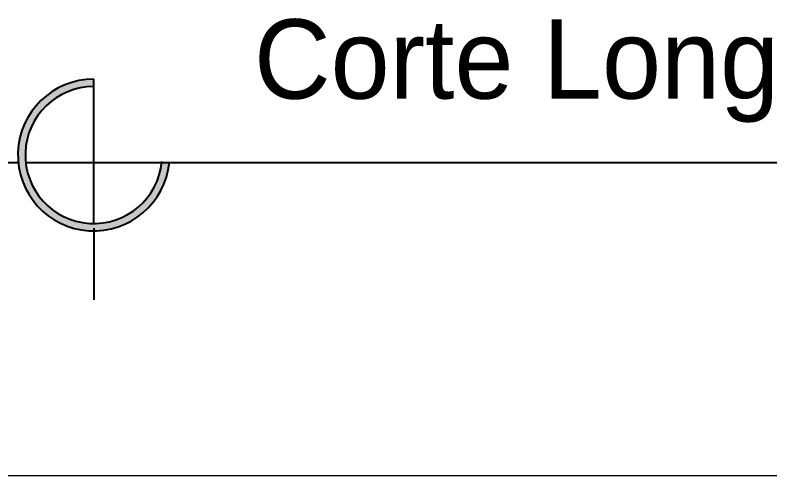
# Model space of a CAD drawing. Header units: inches. Extents: x 0.9 to 45.9, y 0.4 to 30.4.
# Drawn here: x 29.574 to 31.916, y 0.38 to 1.81 of the extents above; entities that cross this region are included whole.
import ezdxf

# ---------------------------------------------------------------- set-up
doc = ezdxf.new("R2010")
doc.units = ezdxf.units.IN
doc.header["$MEASUREMENT"] = 0
doc.layers.add('PIE D PLANO', color=1, linetype='Continuous', lineweight=18)
doc.layers.add('sombras', color=253, linetype='Continuous', lineweight=0)
doc.styles.get("Standard").update_dxf_attribs({"font": 'Arial.ttf'})

msp = doc.modelspace()

# ---------------------------------------------------------------- hatches: boundary and pattern name
at = {"layer": 'sombras', "lineweight": 0}
h = msp.add_hatch(color=7, dxfattribs=at)
h.set_gradient(color1=(255, 255, 255), one_color=1, tint=1)
h.paths.add_polyline_path([(30.0524, 1.3529), (30.0291, 1.3529, -2.241724), (29.8178, 1.5883), (29.8178, 1.6114, 2.257752)])

# ---------------------------------------------------------------- linework, layer by layer
at = {"color": 7}
for p, q in [((29.8178, 1.1632), (29.8178, 1.6114)), ((29.1974, 1.3529), (29.5833, 1.3529)), ((29.6065, 1.3529), (36.0849, 1.3529)), ((29.8178, 1.1485), (29.8178, 0.9268))]:
    msp.add_line(p, q, dxfattribs=at)
for radius in [0.2356, 0.2125]:
    msp.add_arc((29.8178, 1.3757), radius, 90, 354.4422, dxfattribs=at)
at = {"layer": 'PIE D PLANO'}
msp.add_line((45.9431, 0.38), (0.9431, 0.38), dxfattribs=at)

# ---------------------------------------------------------------- texts
at = {"color": 7, "insert": (30.3149, 1.7968, 14.6698), "char_height": 0.246276, "width": 13.20329, "attachment_point": 1}
msp.add_mtext("{\\fMaiandra GD|b0|i0|c0|p34;Corte Longitudinal A-A'}", dxfattribs=at)

doc.saveas('drawing.dxf')
